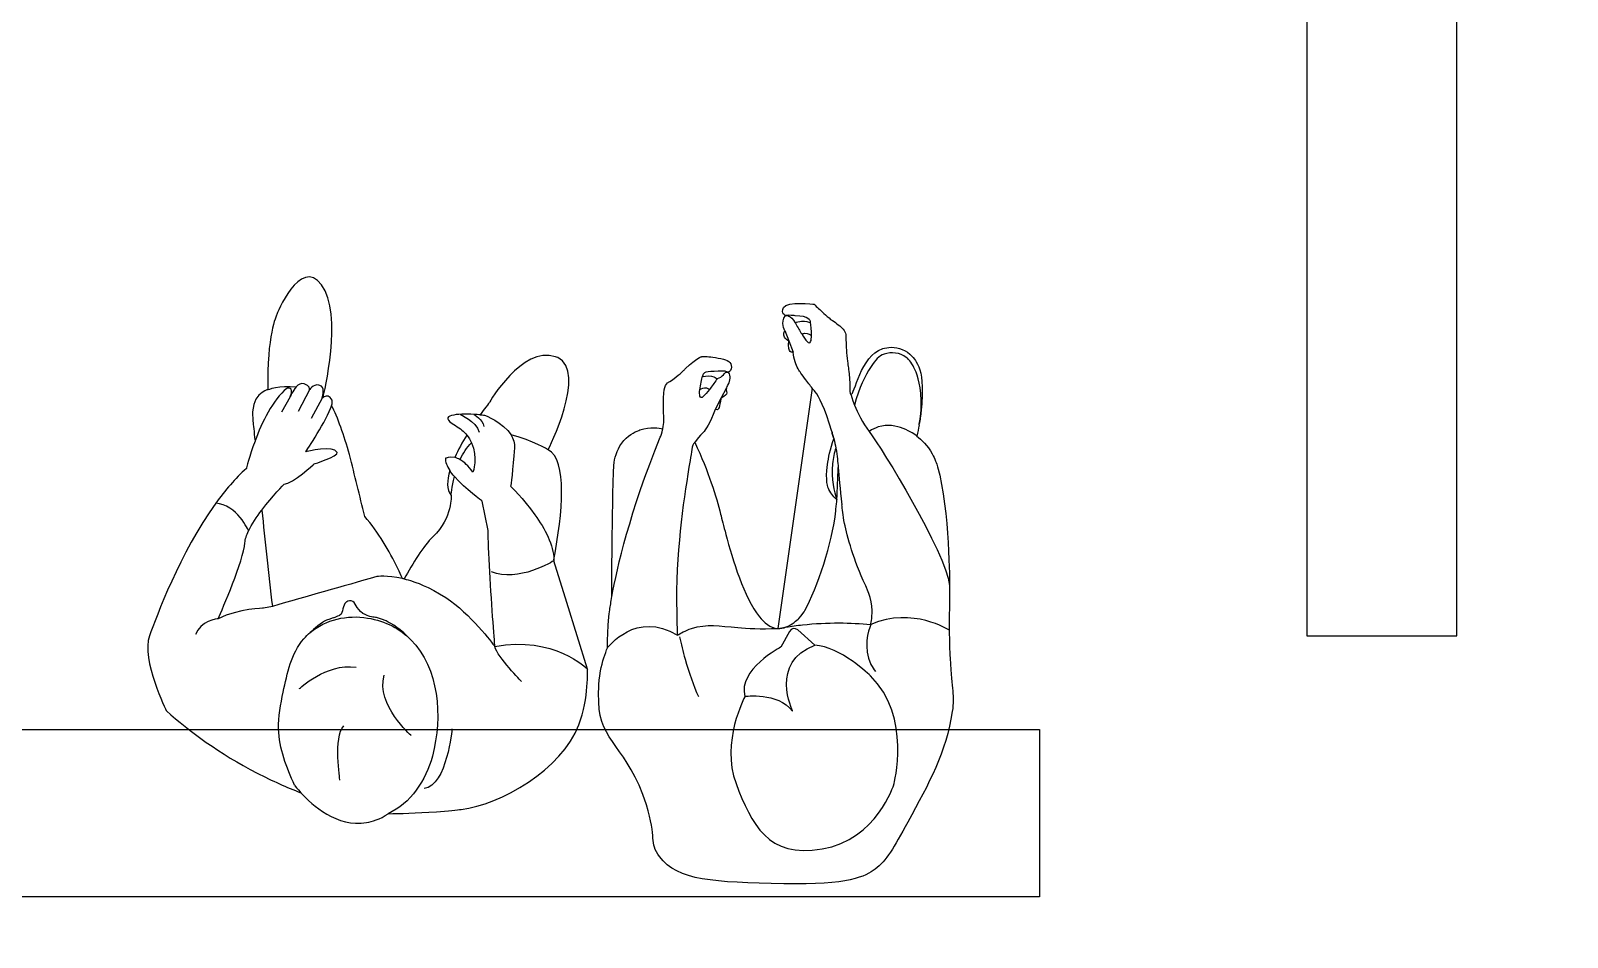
# Model space of a CAD drawing. Header units: millimetres. Extents: x 13722 to 114356, y -17117 to 61088.
# Drawn here: x 78965 to 81363, y 42422 to 43837 of the extents above; entities that cross this region are included whole.
import ezdxf

# ---------------------------------------------------------------- set-up
doc = ezdxf.new("R2010")
doc.units = ezdxf.units.MM
for name, color, linetype in [('01', 3, 'Continuous'), ('03', 8, 'Continuous'), ('Toffu_Outline', 8, 'Continuous')]:
    doc.layers.add(name, color=color, linetype=linetype)

msp = doc.modelspace()

# ---------------------------------------------------------------- hatches: boundary and pattern name
at = {"layer": '01', "lineweight": -2, "true_color": 0x999b37}
h = msp.add_hatch(dxfattribs=at)
h.set_pattern_fill('AR-SAND', color=55, scale=5)
h.set_pattern_definition([(37.5, (-19358.14, 55669.14), (-8.00016, 244.7066), [0, -193.04, 0, -215.9, 0, -206.375]), (7.5, (-19358.14, 55669.14), (224.7616, 358.4126), [0, -104.14, 0, -173.99, 0, -66.675]), (327.5, (-19514.35, 55669.14), (395.4962, 0.7186), [0, -63.5, 0, -228.6, 0, -298.45]), (317.5, (-19514.35, 55669.14), (381.7782, 111.4647), [0, -31.75, 0, -149.86, 0, -171.45])])
h.paths.add_polyline_path([(70453.8, 46925), (70453.8, 44706.3), (72599.6, 43985), (76293.8, 43985), (76293.8, 46925)], flags=17)
h.paths.add_polyline_path([(70453.8, 56885), (70453.8, 54825), (72903.8, 54825), (72903.8, 56885)], flags=17)
h.paths.add_polyline_path([(79063.8, 48295), (79063.8, 46455), (81313.8, 46455), (81313.8, 48295)], flags=17)
h.paths.add_polyline_path([(66994.8, 54545, 0.409585), (64324.8, 57165), (62204.1, 57165), (62204.1, 41905), (62204.1, 40905), (83214.7, 40905), (83214.7, 57165), (77183.8, 57165), (77183.8, 54545), (78783.8, 54545), (78783.8, 52975), (81593.8, 52975), (81593.8, 48575), (81593.8, 46175), (81593.8, 41905), (72553.8, 41905), (64324.8, 44405), (64324.8, 47105), (64324.8, 49485), (66994.8, 49485)])

# ---------------------------------------------------------------- linework, layer by layer
at = {"layer": '03'}
for points in [[(81191.1, 45497.1), (80956.8, 45497.1), (80956.8, 42892.2), (81191.1, 42892.2)], [(78274.3, 42745.7), (80539.6, 42745.7), (80539.6, 42484.5), (78274.3, 42484.5)]]:
    msp.add_lwpolyline(points, close=True, dxfattribs=at)
at = {"layer": 'Toffu_Outline'}
for p, q in [((80142.2, 43368.9), (80148.6, 43352.4)), ((80148.6, 43352.4), (80155.2, 43335.1)), ((79787.7, 43326.4), (79787.7, 43326.4)), ((79370.4, 43265.4), (79356.8, 43241.2)), ((79400.3, 43275.9), (79382.9, 43242.3)), ((79419.9, 43263), (79402.9, 43231.4)), ((80042.5, 43262.8), (80033.7, 43245.5)), ((80051, 43279.3), (80042.5, 43262.8)), ((80185, 43278.6), (80131, 42903.6)), ((80185, 43278.7), (80185, 43278.6)), ((79675.6, 43249.2), (79675.6, 43249.2)), ((79538.3, 42997.1), (79538.3, 42997.1))]:
    msp.add_line(p, q, dxfattribs=at)
for points in [[(79419.3, 43440), (79385.3, 43484.9), (79349, 43392.8), (79349, 43392.8)], [(79422, 43266.1), (79422, 43266.1), (79453.3, 43395.2), (79419.3, 43440)], [(80143.2, 43392), (80143.2, 43392), (80135.1, 43394.8), (80140.2, 43404.7)], [(80140.2, 43404.7), (80145.3, 43414.6), (80187.9, 43409.7), (80187.9, 43409.7)], [(80187.9, 43409.7), (80192.4, 43405.3), (80197.1, 43400.9), (80202, 43396.5)], [(79349, 43392.8), (79349, 43392.8), (79333.5, 43360.4), (79335.2, 43276.2)], [(80142.2, 43368.9), (80142.2, 43368.9), (80134.8, 43381), (80143.2, 43392)], [(80143.3, 43392), (80143.2, 43392), (80143.2, 43392), (80143.2, 43392)], [(80143.5, 43392.1), (80143.4, 43392.1), (80143.4, 43392.1), (80143.3, 43392)], [(80143.5, 43392.1), (80144.9, 43392.5), (80150.7, 43393.1), (80158.3, 43380.9)], [(80158.5, 43391.7), (80158.5, 43391.7), (80146.8, 43393.1), (80143.5, 43392.1)], [(80158.3, 43380.9), (80160.8, 43381.9), (80164.2, 43382.8), (80168.3, 43383.1)], [(80158.3, 43380.9), (80158.6, 43380.3), (80159, 43379.6), (80159.4, 43378.9)], [(80182.1, 43383.5), (80182.1, 43383.5), (80179.8, 43391.6), (80158.5, 43391.7)], [(80168.3, 43383.1), (80174.4, 43383.4), (80179.3, 43382.2), (80182.4, 43381.2)], [(80182.4, 43381.2), (80182.2, 43382.6), (80182.1, 43383.5), (80182.1, 43383.5)], [(80183.8, 43361), (80184, 43368.3), (80182.9, 43377.1), (80182.4, 43381.2)], [(80202, 43396.5), (80202.3, 43396.1), (80202.7, 43395.7), (80203.1, 43395.4)], [(80203.1, 43395.4), (80206.7, 43392.1), (80210.3, 43389), (80213.7, 43386)], [(80213.7, 43386), (80217.7, 43383.6), (80220.7, 43381.4), (80222.8, 43379.8)], [(80148.6, 43352.4), (80148.6, 43352.4), (80135.8, 43356.8), (80142.2, 43368.9)], [(80159.4, 43378.9), (80162.4, 43373.7), (80165.6, 43368.2), (80168.5, 43363.4)], [(80168.5, 43363.4), (80169.7, 43363.8), (80171.4, 43364.3), (80173.4, 43364.4)], [(80168.5, 43363.4), (80174.7, 43353.2), (80180.2, 43346.1), (80182.5, 43351.4)], [(80173.4, 43364.4), (80178.5, 43364.6), (80182.3, 43362.1), (80183.8, 43361)], [(80182.5, 43351.4), (80183.4, 43353.6), (80183.8, 43357.1), (80183.9, 43361)], [(80183.8, 43361), (80183.8, 43361), (80183.9, 43361), (80183.9, 43361)], [(80222.8, 43379.8), (80230.2, 43374.2), (80234.8, 43370.6), (80236.7, 43364.7)], [(80236.7, 43364.7), (80237.8, 43361.5), (80237.7, 43358.6), (80237.5, 43356.8)], [(80237.5, 43356.8), (80237.7, 43348.3), (80238.2, 43337.4), (80239.5, 43324.8)], [(79784.3, 43327.7), (79731.6, 43344.7), (79681.1, 43256.4), (79681.1, 43256.4)], [(80155.2, 43335.1), (80155.2, 43335.1), (80145.4, 43331.2), (80148.6, 43352.4)], [(80162.9, 43308.9), (80159.6, 43314.9), (80156.3, 43323.5), (80155.2, 43335.1)], [(80245.1, 43268.8), (80251.2, 43267.2), (80259.6, 43329.1), (80294.9, 43340.4)], [(80294.9, 43340.4), (80302.2, 43342.7), (80313.8, 43344), (80325.5, 43339.2)], [(80331.6, 43326.8), (80321.9, 43334), (80308.2, 43335.9), (80297.1, 43331.7)], [(80325.5, 43339.2), (80338, 43334.1), (80344.3, 43324.3), (80347.3, 43319.7)], [(79772.9, 43182.5), (79772.9, 43182.5), (79834.3, 43305), (79787.7, 43326.4)], [(79787.7, 43326.4), (79786.7, 43326.9), (79785.5, 43327.3), (79784.3, 43327.7)], [(79984.1, 43306.2), (79985.2, 43307.3), (79986.3, 43308.4), (79987.3, 43309.4)], [(79987.3, 43309.4), (80004.9, 43326), (80012.4, 43327.9), (80012.4, 43327.9)], [(80012.4, 43327.9), (80017.8, 43328.9), (80023.2, 43328), (80033.8, 43326.4)], [(80033.8, 43326.4), (80046.3, 43324.3), (80055.2, 43322.8), (80057.9, 43316.6)], [(80057.9, 43316.6), (80059.2, 43313.7), (80059.3, 43309.3), (80057.3, 43306.5)], [(80173.1, 43294.3), (80166.1, 43303.6), (80164.5, 43306), (80162.9, 43308.9)], [(80239.5, 43324.8), (80240.7, 43313.5), (80241.4, 43311.6), (80242.4, 43301.2)], [(80276, 43311.1), (80268.1, 43298.9), (80257.8, 43279.4), (80251, 43252.1)], [(80297.1, 43331.7), (80289.3, 43328.8), (80283.7, 43323.3), (80276, 43311.1)], [(80342.3, 43313.6), (80337.4, 43322.1), (80333.6, 43325.3), (80331.6, 43326.8)], [(80354.4, 43270.4), (80352.2, 43294.6), (80345.7, 43307.6), (80342.3, 43313.6)], [(80347.3, 43319.7), (80353.2, 43310.4), (80357, 43298.6), (80356.6, 43271)], [(79391.8, 43285.5), (79387, 43286.8), (79382.8, 43284.3), (79379.5, 43280.7)], [(79400.4, 43276), (79400.6, 43276.9), (79402, 43282.8), (79391.8, 43285.5)], [(79418.9, 43281.7), (79408.3, 43288.3), (79401.1, 43277.1), (79400.4, 43276)], [(79952.9, 43244.5), (79951.9, 43276), (79954.3, 43282.8), (79958.9, 43286.8)], [(79958.9, 43286.8), (79960.6, 43288.4), (79960.2, 43287.3), (79965.5, 43290.9)], [(79965.5, 43290.9), (79975.9, 43298), (79984.1, 43306.2), (79984.1, 43306.2)], [(80009.5, 43276.2), (80010.4, 43284), (80012.7, 43293), (80013.8, 43297.3)], [(80014.2, 43299), (80013.7, 43297.3), (80013.7, 43297.3), (80013.8, 43297.3)], [(80013.8, 43297.3), (80014, 43296.2), (80021.1, 43298.5), (80027.6, 43297.5)], [(80014.4, 43299.6), (80014.4, 43299.6), (80014.4, 43299.6), (80014.2, 43299)], [(80018.7, 43303.4), (80016.1, 43302.3), (80014.6, 43300.4), (80014.4, 43299.6)], [(80038.4, 43305.2), (80029.5, 43304.5), (80022.9, 43305.2), (80018.7, 43303.4)], [(80035.7, 43292), (80032, 43286.9), (80028.3, 43281.5), (80024.7, 43276.8)], [(80027.6, 43297.5), (80033.7, 43296.5), (80033.3, 43293.7), (80037.1, 43293.9)], [(80037.1, 43293.9), (80036.7, 43293.3), (80036.2, 43292.7), (80035.7, 43292)], [(80037.1, 43293.9), (80044.6, 43294.5), (80048.8, 43305.6), (80052.9, 43303.8)], [(80052.9, 43303.8), (80049.5, 43306.2), (80038.4, 43305.2), (80038.4, 43305.2)], [(80054.6, 43286.8), (80053, 43282.6), (80051.7, 43282.9), (80051, 43279.3)], [(80052.9, 43303.8), (80053, 43303.8), (80053, 43303.7), (80053, 43303.7)], [(80053, 43303.7), (80053.1, 43303.7), (80053.2, 43303.7), (80053.2, 43303.6)], [(80053.2, 43303.6), (80053.2, 43303.6), (80053.1, 43303.7), (80053, 43303.7)], [(80057.3, 43306.5), (80057.2, 43306.4), (80054.8, 43303.1), (80053.2, 43303.6)], [(80053.2, 43303.6), (80057.3, 43301.3), (80056.8, 43292.7), (80054.6, 43286.8)], [(80185, 43278.6), (80181.7, 43282.9), (80178.3, 43287.4), (80173.1, 43294.3)], [(80242.4, 43301.2), (80244.6, 43278.5), (80242.8, 43269.5), (80245.1, 43268.8)], [(79335.2, 43276.2), (79335.2, 43276.2), (79306.3, 43270.6), (79312, 43227)], [(79365, 43278.4), (79342.8, 43260.2), (79326.1, 43224.9), (79315.4, 43196.5)], [(79335.2, 43276.2), (79335.2, 43276.2), (79353.3, 43283.9), (79379.5, 43280.7)], [(79370.4, 43265.4), (79376.9, 43282.6), (79365, 43278.4), (79365, 43278.4)], [(79379.5, 43280.7), (79373.8, 43274.6), (79370.4, 43265.4), (79370.4, 43265.4)], [(79400.3, 43275.9), (79400.3, 43275.9), (79400.3, 43275.9), (79400.4, 43276)], [(79419.9, 43263), (79419.9, 43263), (79424.7, 43278.1), (79418.9, 43281.7)], [(79423.5, 43265.2), (79421.4, 43264.3), (79419.9, 43263), (79419.9, 43263)], [(79423.5, 43265.2), (79423, 43265.6), (79422.5, 43265.9), (79422, 43266.1)], [(79435.6, 43260), (79432.2, 43267.5), (79427, 43266.8), (79423.5, 43265.2)], [(80009.6, 43266.1), (80009, 43268.5), (80009.1, 43272.2), (80009.5, 43276.2)], [(80020.2, 43278.5), (80015.2, 43279.4), (80011.1, 43277.2), (80009.5, 43276.2)], [(80024.7, 43276.8), (80017.3, 43266.9), (80011, 43260.2), (80009.6, 43266.1)], [(80024.7, 43276.8), (80023.6, 43277.5), (80022, 43278.2), (80020.2, 43278.5)], [(80024.8, 43276.8), (80024.8, 43276.8), (80024.7, 43276.8), (80024.7, 43276.8)], [(80042.5, 43262.8), (80040.4, 43248.6), (80038.4, 43245.2), (80036.9, 43245.1)], [(80051, 43269.3), (80051, 43269.3), (80050.2, 43267.6), (80042.5, 43262.8)], [(80051, 43279.3), (80050, 43274.2), (80052.5, 43272.7), (80051, 43269.3)], [(80189.5, 43273), (80187.9, 43275), (80186.4, 43276.8), (80185, 43278.6)], [(80215.5, 43210.9), (80204.5, 43248.8), (80195.7, 43265.2), (80189.5, 43273)], [(80245.1, 43268.8), (80245.1, 43268.8), (80247, 43262), (80251, 43252.1)], [(80356.6, 43271), (80356.5, 43261), (80355.8, 43248.5), (80353.8, 43234)], [(80353.8, 43234), (80355.7, 43248.9), (80355.2, 43261.4), (80354.4, 43270.4)], [(79394.5, 43179.4), (79395.5, 43180.9), (79427.9, 43229.6), (79434.7, 43251.3)], [(79434.7, 43251.3), (79436, 43255.3), (79436.4, 43258.3), (79435.6, 43260)], [(79462.8, 43174.9), (79454.3, 43204.6), (79444.4, 43234.1), (79434.7, 43251.3)], [(79656.7, 43237.7), (79633.3, 43238.8), (79597.3, 43238), (79628.2, 43220.2)], [(79635.3, 43237.8), (79635.3, 43237.8), (79659.8, 43227.7), (79665.3, 43210.1)], [(79656.7, 43237.7), (79656.7, 43237.7), (79671, 43229.8), (79672.5, 43218.9)], [(79666.7, 43237.1), (79663.9, 43237.3), (79660.5, 43237.5), (79656.7, 43237.7)], [(79675.6, 43249.2), (79673.2, 43246), (79670.2, 43241.9), (79666.7, 43237.1)], [(79666.7, 43237.1), (79671, 43236.8), (79673.7, 43236.5), (79673.7, 43236.5)], [(79673.7, 43236.5), (79673.7, 43236.5), (79702.7, 43225.9), (79715, 43205.6)], [(79681.1, 43256.4), (79681.1, 43256.4), (79679, 43253.8), (79675.6, 43249.2)], [(79951.8, 43215.1), (79954, 43225), (79953.3, 43231.1), (79952.9, 43244.5)], [(80033.7, 43245.5), (80025.1, 43223.3), (80018.8, 43213.7), (80014.4, 43209.2)], [(80033.7, 43245.5), (80033.4, 43245.5), (80033.4, 43245.6), (80033.7, 43245.5)], [(80036.9, 43245.1), (80036.1, 43245.1), (80034.3, 43245.4), (80033.7, 43245.5)], [(80033.7, 43245.5), (80033.7, 43245.5), (80033.7, 43245.5), (80033.7, 43245.5)], [(80251, 43252.1), (80255.7, 43240.4), (80263.2, 43224.6), (80273.8, 43210.9)], [(79312, 43227), (79312.7, 43221.7), (79313.8, 43211.1), (79315.3, 43196.5)], [(79628.2, 43220.2), (79635.8, 43215.8), (79641.5, 43210.8), (79645.8, 43205.5)], [(79891, 43197), (79900.4, 43207.5), (79912, 43212), (79916.1, 43213.4)], [(79916.1, 43213.4), (79932.2, 43219.1), (79946.2, 43216.5), (79951.8, 43215.1)], [(79947.8, 43202.2), (79948.5, 43203.8), (79950.4, 43208.5), (79951.8, 43215.1)], [(80288, 43218.1), (80283.9, 43216.8), (80278.9, 43214.6), (80273.8, 43210.9)], [(80348.1, 43203.9), (80343.6, 43207.3), (80316.5, 43227.2), (80288, 43218.1)], [(80351.7, 43220.7), (80350.7, 43215.3), (80349.5, 43209.7), (80348.1, 43203.9)], [(80351.7, 43220.7), (80351.8, 43221.4), (80351.9, 43222.1), (80352, 43222.7)], [(80353.6, 43232.6), (80353.1, 43229.4), (80352.6, 43226.1), (80352, 43222.7)], [(80352, 43222.7), (80352.7, 43226.1), (80353.2, 43229.4), (80353.6, 43232.6)], [(80353.6, 43232.6), (80353.7, 43233.1), (80353.7, 43233.5), (80353.8, 43234)], [(79315.3, 43196), (79306.4, 43172.2), (79301.8, 43153.3), (79301.8, 43153.3)], [(79315.3, 43196.5), (79315.3, 43196.3), (79315.3, 43196.2), (79315.3, 43196)], [(79443.6, 43178.5), (79438.7, 43190.3), (79396, 43179.7), (79394.5, 43179.4)], [(79645.8, 43205.5), (79638.9, 43194.3), (79632.3, 43182.3), (79627.1, 43170.5)], [(79635.5, 43167), (79640, 43177.1), (79645.8, 43186.6), (79653.3, 43193.5)], [(79645.5, 43205.8), (79645.6, 43205.7), (79645.7, 43205.6), (79645.8, 43205.5)], [(79645.8, 43205.5), (79649, 43201.6), (79651.4, 43197.5), (79653.3, 43193.5)], [(79653.3, 43193.5), (79663.5, 43170.9), (79655.5, 43147.5), (79655.5, 43147.5)], [(79772.9, 43182.5), (79772.9, 43182.5), (79749.4, 43197), (79715, 43205.6)], [(79715, 43205.6), (79718.5, 43199.7), (79720.7, 43193), (79720.2, 43185.4)], [(79872.3, 42953.4), (79880.4, 42998.6), (79900.4, 43085.4), (79947.8, 43202.2)], [(79998.4, 43189.7), (79996.9, 43181.7), (79994.9, 43169.8), (79992.6, 43155.5)], [(80001.7, 43194.3), (80000.2, 43192.4), (79999.2, 43190.9), (79998.4, 43189.7)], [(80003.8, 43197.1), (80003, 43196.1), (80002.3, 43195.1), (80001.7, 43194.3)], [(80001.7, 43194.3), (80023.2, 43148), (80035.1, 43108.9), (80042, 43082.1)], [(80014.4, 43209.2), (80013.5, 43208.2), (80009.1, 43203.8), (80003.8, 43197.1)], [(80208.8, 43159.4), (80210.2, 43169.6), (80212.9, 43183.6), (80218.6, 43199.6)], [(80216.1, 43208.7), (80215.9, 43209.5), (80215.7, 43210.2), (80215.5, 43210.9)], [(80215.5, 43210.9), (80215.7, 43210.2), (80215.9, 43209.5), (80216.1, 43208.7)], [(80216.1, 43208.7), (80216.2, 43208.5), (80216.3, 43208.2), (80216.3, 43207.9)], [(80218.2, 43201.4), (80217.5, 43203.6), (80216.9, 43205.8), (80216.3, 43207.9)], [(80216.3, 43207.9), (80216.9, 43206.1), (80217.5, 43203.8), (80218.2, 43201.4)], [(80218.2, 43201.4), (80218.3, 43200.8), (80218.5, 43200.2), (80218.6, 43199.6)], [(80218.6, 43199.6), (80219.9, 43194.4), (80221, 43189.6), (80221.8, 43185.1)], [(80273.8, 43210.9), (80294.1, 43184.5), (80392.6, 43023.5), (80399.3, 42970.9)], [(80348.1, 43203.9), (80355.4, 43198.3), (80364.9, 43189.4), (80372.3, 43176.2)], [(79394.5, 43179.3), (79394.5, 43179.3), (79394.5, 43179.3), (79394.5, 43179.4)], [(79407.4, 43160.4), (79407.4, 43160.4), (79446.1, 43172.5), (79443.6, 43178.5)], [(79486.7, 43078.6), (79478.7, 43110.7), (79470.8, 43142.8), (79462.8, 43174.9)], [(79612.8, 43169.2), (79612, 43163.6), (79614.7, 43157), (79619.3, 43150.2)], [(79627, 43170.4), (79618.3, 43172.4), (79612.8, 43169.2), (79612.8, 43169.2)], [(79627.1, 43170.5), (79627, 43170.4), (79627, 43170.4), (79627, 43170.4)], [(79635.5, 43167), (79632.6, 43168.7), (79629.9, 43169.7), (79627.4, 43170.3)], [(79655.5, 43147.5), (79648.3, 43157.6), (79641.5, 43163.6), (79635.5, 43167)], [(79720.2, 43185.4), (79718.1, 43152), (79714.3, 43125.6), (79714.3, 43125.6)], [(79781.7, 43010.9), (79795.6, 43084.6), (79803.1, 43166.2), (79772.9, 43182.5)], [(80221.8, 43185.1), (80219.5, 43178.2), (80217.5, 43170), (80216.5, 43160.6)], [(80221.8, 43185.1), (80224.1, 43172.8), (80224.8, 43162.9), (80225.5, 43155)], [(80372.3, 43176.2), (80376.8, 43168.2), (80379.1, 43161), (80380.5, 43156.1)], [(79301.8, 43153.3), (79284.6, 43137.8), (79268.6, 43119.2), (79254, 43099)], [(79360.6, 43128.8), (79374.4, 43130), (79407.4, 43160.4), (79407.4, 43160.4)], [(79619.3, 43150.1), (79614.8, 43134.5), (79614.3, 43120.6), (79621.2, 43111.4)], [(79619.3, 43150.1), (79619.3, 43150.1), (79619.3, 43150.1), (79619.3, 43150.2)], [(79626.6, 43140.6), (79623.9, 43143.8), (79621.4, 43147), (79619.3, 43150.1)], [(79621.2, 43111.4), (79621.2, 43111.4), (79622.5, 43124.4), (79626.6, 43140.6)], [(79669.9, 43102.4), (79669.9, 43102.4), (79643.5, 43121.1), (79626.6, 43140.6)], [(79872.3, 42953.4), (79872.3, 42959.7), (79872, 43060.7), (79874.8, 43147.5)], [(79992.6, 43155.5), (79983.5, 43098.4), (79971.7, 43022), (79973.4, 42928.5)], [(80211, 43120.4), (80209.4, 43123.6), (80205.3, 43133.3), (80208.8, 43159.4)], [(80216.5, 43160.6), (80213.9, 43136.7), (80219.1, 43116.9), (80223.5, 43104.9)], [(80223.5, 43104.9), (80224.1, 43121.6), (80224.8, 43138.2), (80225.5, 43155)], [(80225.5, 43155), (80226.6, 43140.9), (80228.4, 43122.4), (80231.2, 43096.8)], [(80380.5, 43156.1), (80399.6, 43087.6), (80399.3, 42970.9), (80399.3, 42970.9)], [(79326, 43088.4), (79342.5, 43110.3), (79360.6, 43128.8), (79360.6, 43128.8)], [(79714.3, 43125.6), (79714.3, 43125.6), (79734.1, 43106.4), (79752.2, 43081)], [(80223.5, 43104.9), (80219.7, 43107.9), (80214.6, 43113), (80211, 43120.4)], [(79254, 43099), (79197.8, 43021.5), (79161.4, 42921.3), (79150.6, 42892.1)], [(79305.3, 43055.9), (79305.3, 43055.9), (79287.1, 43097.5), (79254, 43099)], [(79621.2, 43111.4), (79621.2, 43111.4), (79624.4, 43077.3), (79593, 43046.8)], [(79679.4, 43056.5), (79679.4, 43056.5), (79669.9, 43102.4), (79669.9, 43102.4)], [(80221.2, 43082.1), (80221.3, 43083.5), (80223.5, 43104.8), (80223.5, 43104.9)], [(80235.4, 43067.6), (80232.9, 43080.2), (80231.7, 43090.6), (80231.2, 43096.8)], [(79305.3, 43055.9), (79310.3, 43066.4), (79318, 43077.8), (79326, 43088.4)], [(79326, 43088.4), (79330.7, 43041.8), (79336.3, 42988.9), (79342.4, 42938.1)], [(79538.3, 42997.1), (79524.7, 43025.5), (79507.7, 43053.2), (79486.7, 43078.6)], [(79752.2, 43081), (79767.5, 43059.5), (79781.7, 43033.5), (79781.7, 43010.9)], [(80042, 43082.1), (80043.9, 43074.7), (80046.6, 43063.6), (80050.1, 43050.4)], [(80173.4, 42931.8), (80192.4, 42965.7), (80216.9, 43040.7), (80221.2, 43082.1)], [(79299.5, 43037.4), (79299.9, 43042.8), (79302, 43049.2), (79305.3, 43055.9)], [(79593, 43046.8), (79577.9, 43032.1), (79561.4, 43005), (79548.2, 42981)], [(79681.7, 42992), (79680.1, 43019.4), (79679.1, 43044.2), (79679.4, 43056.5)], [(80050.1, 43050.4), (80060.6, 43010.6), (80078.4, 42952.1), (80102.5, 42921.8)], [(80268, 42971.3), (80249.7, 43009.4), (80239.5, 43047.9), (80235.4, 43067.6)], [(79257.6, 42918.8), (79264.4, 42933.9), (79297.5, 43009.2), (79299.5, 43037.4)], [(79545.3, 42981.7), (79543.1, 42986.8), (79540.7, 42992), (79538.3, 42997.1)], [(79781.8, 43009.4), (79781.8, 43009.4), (79725, 42974.2), (79684.2, 42992.2)], [(79781.7, 43010.9), (79781.8, 43010.4), (79781.7, 43009.9), (79781.8, 43009.4)], [(79802.1, 42943.9), (79802.1, 42943.9), (79781.8, 43009.4), (79781.8, 43009.4)], [(79505.4, 42984.6), (79451.1, 42969.1), (79396.7, 42953.6), (79342.4, 42938.1)], [(79545.3, 42981.7), (79520.9, 42987), (79505.4, 42984.6), (79505.4, 42984.6)], [(79545.3, 42981.6), (79545.3, 42981.6), (79545.3, 42981.7), (79545.3, 42981.7)], [(79548.2, 42981), (79547.3, 42981.2), (79546.3, 42981.4), (79545.3, 42981.6)], [(79545.3, 42981.6), (79545.3, 42981.6), (79545.3, 42981.6), (79545.3, 42981.6)], [(79548.2, 42981), (79551.6, 42980.1), (79556.4, 42978.9), (79562.2, 42977)], [(79562.2, 42977), (79562.2, 42977), (79587.3, 42968.9), (79613, 42951.8)], [(79689.7, 42875.2), (79689.7, 42875.2), (79684.7, 42938.6), (79681.7, 42992)], [(79613, 42951.8), (79652.4, 42925.8), (79685, 42881.6), (79689.7, 42875.2)], [(79872.3, 42953.3), (79872.3, 42953.3), (79872.3, 42953.4), (79872.3, 42953.4)], [(79872.3, 42953.1), (79872.3, 42953.1), (79872.3, 42953.2), (79872.3, 42953.3)], [(80278.5, 42931.8), (80278.7, 42949.2), (80268, 42971.3), (80268, 42971.3)], [(80399.3, 42970.9), (80399.1, 42919.6), (80398.5, 42927.9), (80398.8, 42900.9)], [(79328.6, 42935.3), (79328.6, 42935.3), (79291.2, 42935.1), (79257.6, 42918.8)], [(79342.4, 42938.1), (79342.4, 42938.1), (79328.6, 42935.3), (79328.6, 42935.3)], [(79401.5, 42897.3), (79425.4, 42917.6), (79459.5, 42925.2), (79490.8, 42919.9)], [(79447.8, 42924.4), (79447.4, 42924.2), (79445.2, 42922.9), (79442, 42921.6)], [(79457.7, 42944.8), (79451, 42940), (79454, 42928.1), (79447.8, 42924.4)], [(79465.4, 42946.6), (79461.4, 42947.3), (79457.9, 42944.9), (79457.7, 42944.8)], [(79483.6, 42927.2), (79472.4, 42934.5), (79473.1, 42945.2), (79465.4, 42946.6)], [(79494.4, 42922.3), (79493.1, 42922.7), (79488.1, 42924.2), (79483.6, 42927.2)], [(79834.2, 42840.3), (79834.2, 42840.3), (79802.1, 42943.9), (79802.1, 42943.9)], [(79865.5, 42873.6), (79865.5, 42873.6), (79910.5, 42933), (79974.6, 42893.2)], [(79869, 42932.9), (79869, 42932.9), (79869, 42932.9), (79869, 42932.9)], [(79973.4, 42928.5), (79973.6, 42915.1), (79974.1, 42903.2), (79974.6, 42893.2)], [(80164, 42919.3), (80169.4, 42924.6), (80172.3, 42929.8), (80173.4, 42931.8)], [(80398.8, 42900.9), (80398.8, 42900.9), (80341.8, 42938.1), (80276.2, 42909.7)], [(80276.2, 42909.7), (80276.2, 42909.7), (80278.4, 42919.3), (80278.5, 42931.8)], [(79257.6, 42918.8), (79257.6, 42918.8), (79228.7, 42915.3), (79222.6, 42894)], [(79426.8, 42916.3), (79419.4, 42913.6), (79406.7, 42902.1), (79401.5, 42897.3)], [(79438.3, 42920.4), (79438.3, 42920.4), (79435.5, 42919.6), (79426.8, 42916.3)], [(79442, 42921.6), (79440.2, 42921), (79438.9, 42920.6), (79438.3, 42920.4)], [(79490.8, 42919.9), (79519.5, 42915.1), (79541.9, 42902.9), (79558.7, 42885.9)], [(79503.6, 42920.7), (79500.3, 42921.2), (79498.2, 42921.2), (79494.4, 42922.3)], [(79519.8, 42915.3), (79509.6, 42919.7), (79503.6, 42920.7), (79503.6, 42920.7)], [(79558.7, 42885.9), (79543.3, 42901.9), (79528.5, 42911.5), (79519.8, 42915.3)], [(79865.5, 42873.6), (79865.4, 42893.1), (79866.4, 42908.7), (79867.2, 42918.3)], [(79974.6, 42893.2), (79979.4, 42896.2), (79986.9, 42900.3), (79996.6, 42903.5)], [(79996.6, 42903.5), (80021, 42911.5), (80039.9, 42907.4), (80068.8, 42905)], [(80068.8, 42905), (80083.5, 42903.7), (80104.7, 42902.6), (80131, 42903.6)], [(80102.5, 42921.8), (80109.6, 42912.8), (80119, 42904.3), (80131, 42903.6)], [(80131, 42903.6), (80135.6, 42903.3), (80140, 42904.3), (80144.1, 42905.9)], [(80131, 42903.6), (80135.3, 42904.4), (80139.7, 42905.2), (80144.1, 42905.9)], [(80144.1, 42905.9), (80153.7, 42909.5), (80161.2, 42916.5), (80164, 42919.3)], [(80144.1, 42905.9), (80152.4, 42907.2), (80161, 42908.4), (80169.9, 42909.3)], [(80162.5, 42901.4), (80158.4, 42905), (80152, 42903.9), (80149.4, 42899.1)], [(80189.1, 42877.3), (80189.1, 42877.3), (80162.5, 42901.4), (80162.5, 42901.4)], [(80169.9, 42909.3), (80209.5, 42913.6), (80245.4, 42912.7), (80276.2, 42909.7)], [(80276.2, 42909.7), (80272.6, 42900.2), (80263.9, 42873), (80276.6, 42847.6)], [(80398.8, 42900.9), (80399, 42883.3), (80399.4, 42869), (80400, 42857.2)], [(79150.6, 42892.1), (79136.9, 42855.1), (79177.2, 42774.8), (79177.2, 42774.8)], [(79359.4, 42804.4), (79365.4, 42833.8), (79372, 42864.5), (79391.5, 42887.4)], [(79391.5, 42887.4), (79394.6, 42890.9), (79397.9, 42894.3), (79401.5, 42897.3)], [(79558.7, 42885.9), (79602, 42842.1), (79608.6, 42766.6), (79592.2, 42704.3)], [(79689.7, 42875.2), (79781.2, 42893.4), (79834.2, 42840.3), (79834.2, 42840.3)], [(79977.9, 42890.6), (79980.2, 42879.5), (79983, 42867.8), (79986.5, 42855.7)], [(80154.4, 42774.4), (80154.4, 42774.4), (80117.4, 42851.6), (80189.1, 42877.3)], [(80149.4, 42899.1), (80149.4, 42899.1), (80136.2, 42874.6), (80136.2, 42874.6)], [(80275.7, 42829.6), (80275.7, 42829.6), (80228.2, 42876.3), (80189.1, 42877.3)], [(79731.3, 42820.7), (79731.3, 42820.7), (79693.7, 42859.2), (79689.7, 42875.2)], [(79854.7, 42837.3), (79857.4, 42852.4), (79861.8, 42864.6), (79865.5, 42873.6)], [(79986.5, 42855.7), (79992.7, 42834), (79999.9, 42814.5), (80007.2, 42797.2)], [(80136.2, 42874.6), (80136.2, 42874.6), (80067.9, 42839), (80080, 42797.6)], [(80400, 42857.2), (80402.5, 42804.9), (80407.6, 42800.8), (80403.5, 42774)], [(79384.5, 42809.3), (79384.5, 42809.3), (79425.7, 42849.9), (79473.2, 42843)], [(79558.9, 42736.7), (79558.9, 42736.7), (79504.1, 42784), (79516.9, 42830.7)], [(79820.7, 42753.1), (79836.6, 42795.6), (79834.2, 42840.3), (79834.2, 42840.3)], [(79851.8, 42788.8), (79851.6, 42800.8), (79850.9, 42817.1), (79854.7, 42837.3)], [(80312.4, 42660.3), (80312.4, 42660.3), (80341, 42765.9), (80275.7, 42829.6)], [(80276.6, 42847.6), (80278.7, 42843.3), (80281.1, 42839.6), (80283.7, 42836.4)], [(79352.2, 42746.7), (79351.7, 42766.1), (79355.5, 42785.4), (79359.4, 42804.4)], [(80080, 42797.6), (80080, 42797.6), (80130.7, 42805.2), (80154.4, 42774.4)], [(79926.1, 42628.4), (79897.5, 42719.3), (79852.7, 42726.3), (79851.8, 42788.8)], [(80080, 42797.6), (80080, 42797.6), (80041.7, 42725.5), (80066, 42661.7)], [(79177.2, 42774.8), (79213.1, 42743.1), (79259.8, 42708.3), (79318.5, 42677.9)], [(80403.5, 42774), (80393.9, 42710.6), (80367.5, 42662.4), (80334, 42601.2)], [(79377.2, 42658.8), (79364.3, 42686.5), (79353, 42716.2), (79352.2, 42746.7)], [(79447.8, 42666.9), (79447.8, 42666.9), (79437.3, 42734), (79454, 42751.8)], [(79622.7, 42747), (79622.7, 42747), (79615, 42658.6), (79579.4, 42653.6)], [(79637, 42621.2), (79698.2, 42628.5), (79794.6, 42683.4), (79820.7, 42753.1)], [(79592.2, 42704.3), (79582.3, 42666.6), (79557.9, 42630.3), (79523.1, 42614.5)], [(79318.5, 42677.9), (79342.2, 42665.7), (79365.1, 42655.6), (79386.8, 42647.2)], [(80066, 42661.7), (80090.3, 42597.9), (80115, 42545.1), (80200.4, 42559.4)], [(79377.2, 42658.8), (79377.7, 42658.1), (79381.1, 42653.5), (79386.8, 42647.2)], [(79386.8, 42647.2), (79386.8, 42647.2), (79386.9, 42647.1), (79386.9, 42647.1)], [(79386.9, 42647.1), (79404.3, 42627.9), (79443.2, 42592.7), (79489.3, 42600.6)], [(80200.4, 42559.4), (80285.8, 42573.8), (80312.4, 42660.3), (80312.4, 42660.3)], [(79489.3, 42600.6), (79498.1, 42602.1), (79510, 42605.6), (79523.1, 42614.5)], [(79523.1, 42614.5), (79541, 42614.7), (79566.9, 42615.3), (79598.3, 42617.6)], [(79598.3, 42617.6), (79616.4, 42619), (79632, 42620.6), (79637, 42621.2)], [(79946.6, 42547.6), (79930.1, 42569.5), (79942.7, 42575.4), (79926.1, 42628.4)], [(80334, 42601.2), (80312.1, 42561.3), (80300.9, 42541.1), (80283.2, 42527.9)], [(80140.7, 42505.2), (80030.6, 42507.7), (79975.6, 42509), (79946.6, 42547.6)], [(80283.2, 42527.9), (80268.1, 42516.7), (80242.1, 42502.8), (80140.7, 42505.2)]]:
    msp.add_open_spline(points, degree=3, dxfattribs=at)
for points in [[(79874.8, 43147.5), (79874.9, 43151.4), (79875.1, 43156.6), (79875.9, 43162.4), (79877.5, 43173.3), (79881.3, 43186.3), (79891, 43197)], [(79867.2, 42918.3), (79867.2, 42918.3), (79867.6, 42923.3), (79869, 42932.9), (79869.8, 42938.3), (79870.9, 42945.1), (79872.3, 42953.3)]]:
    msp.add_open_spline(points, degree=3, knots=[1, 1, 1, 1, 2, 2, 2, 3, 3, 3, 3], dxfattribs=at)

doc.saveas('drawing.dxf')
